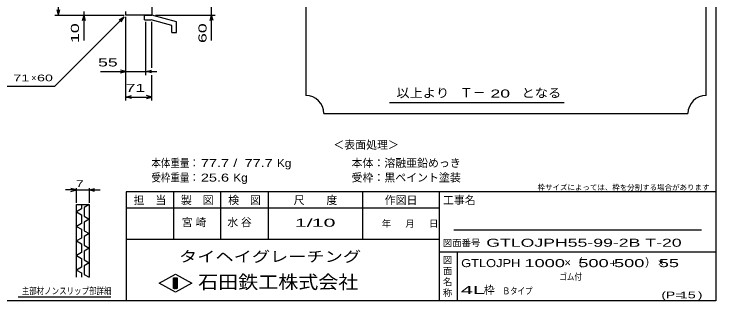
# Model space of a CAD drawing. Units: millimetres, scale not verified. Extents: x -1820 to 1731, y -1282 to 1054.
# Drawn here: x -197 to 1731, y -1146 to -358 of the extents above; entities that cross this region are included whole.
import ezdxf
from ezdxf.enums import TextEntityAlignment as Align

# ---------------------------------------------------------------- set-up
doc = ezdxf.new("R2010")
doc.units = ezdxf.units.MM
doc.header["$LTSCALE"] = 10
for name, color, linetype, lineweight in [('0_2', 150, 'Continuous', 25), ('19', 6, 'Continuous', 25), ('22', 4, 'Continuous', 25), ('32', 4, 'Continuous', 25)]:
    doc.layers.add(name, color=color, linetype=linetype, lineweight=lineweight)
doc.styles.add('ベクトル', font='')
doc.styles.get('ベクトル').set_extended_font_data('ベクトル')

msp = doc.modelspace()

# ---------------------------------------------------------------- linework, layer by layer
at = {"layer": '0_2'}
for p, q in [((1731, 1053.5), (1731, -1146.5)), ((1731, -846.5), (111, -846.5)), ((111, -846.5), (111, -1146.5)), ((241, -846.5), (241, -976.5)), ((371, -976.5), (371, -846.5)), ((501, -846.5), (501, -976.5)), ((761, -976.5), (761, -846.5)), ((971, -846.5), (971, -1146.5)), ((971, -891.5), (111, -891.5)), ((1691, -951.5), (1011, -951.5)), ((111, -976.5), (971, -976.5)), ((971, -1011.5), (1731, -1011.5)), ((1021, -1146.5), (1021, -1011.5)), ((201, -1097.5), (246, -1072.5)), ((246, -1072.5), (291, -1097.5)), ((246, -1122.5), (201, -1097.5)), ((241, -1082.5), (251, -1082.5)), ((241, -1112.5), (241, -1082.5)), ((241, -1082.5), (243, -1082.5)), ((243, -1082.5), (243, -1112.5)), ((245, -1112.5), (245, -1082.5)), ((245, -1082.5), (247, -1082.5)), ((291, -1097.5), (246, -1122.5)), ((247, -1082.5), (247, -1112.5)), ((249, -1112.5), (249, -1082.5)), ((249, -1082.5), (251, -1082.5)), ((251, -1082.5), (251, -1112.5)), ((251, -1082.5), (251, -1112.5)), ((251, -1112.5), (241, -1112.5)), ((243, -1112.5), (245, -1112.5)), ((247, -1112.5), (249, -1112.5)), ((1731, -1146.5), (-1729, -1146.5))]:
    msp.add_line(p, q, dxfattribs=at)
at = {"layer": '19'}
for p, q in [((181.5, 659), (181.5, -361)), ((110, -361), (110, -351)), ((181.5, -361), (110, -361)), ((161.5, -361), (181.5, -361)), ((161.5, -374), (161.5, -361)), ((249.1, -379.1), (181.5, -361)), ((161.5, -374), (179.8, -374)), ((236.1, -389.1), (179.8, -374)), ((249.1, -409.1), (249.1, -379.1)), ((236.1, -409.1), (236.1, -389.1)), ((236.1, -409.1), (249.1, -409.1))]:
    msp.add_line(p, q, dxfattribs=at)
at = {"layer": '22'}
for p, q in [((604, 968.5), (604, -581.5)), ((1704, -581.5), (1704, 968.5)), ((-75, -361), (-75, 659)), ((345.5, -361), (345.5, -301)), ((-75, -361), (-79, -346)), ((-75, -361), (-71, -346)), ((-85, -361), (105, -361)), ((-85, -556), (105, -366)), ((-15, -361), (105, -361)), ((-9, -376), (-5, -361)), ((-5, -361), (-5, -351)), ((-1, -376), (-5, -361)), ((-5, -431), (-5, -361)), ((92, -374), (105, -366)), ((97, -379), (105, -366)), ((110, -526), (110, -366)), ((110, -596), (110, -366)), ((191.5, -361), (355.5, -361)), ((341.5, -376), (345.5, -361)), ((349.5, -376), (345.5, -361)), ((345.5, -431), (345.5, -361)), ((165, -526), (165, -379)), ((181.5, -506), (181.5, -379)), ((40, -516), (110, -516)), ((110, -516), (95, -512)), ((95, -520), (110, -516)), ((110, -516), (165, -516)), ((165, -516), (180, -512)), ((180, -520), (165, -516)), ((165, -516), (195, -516)), ((181.5, -596), (181.5, -526)), ((-285, -556), (-85, -556)), ((110, -586), (125, -582)), ((125, -590), (110, -586)), ((110, -586), (181.5, -586)), ((181.5, -586), (166.5, -582)), ((166.5, -590), (181.5, -586)), ((834, -601.5), (1314, -601.5)), ((654, -631.5), (1654, -631.5))]:
    msp.add_line(p, q, dxfattribs=at)
for centre, start, end in [((604, -631.5), 0, 90), ((1704, -631.5), 90, 180)]:
    msp.add_arc(centre, 50, start, end, dxfattribs=at)
at = {"layer": '32'}
for p, q in [((-26, -841.5), (-56, -841.5)), ((-26, -841.5), (-41, -837.5)), ((-41, -845.5), (-26, -841.5)), ((-26, -876.5), (-26, -836.5)), ((-26, -841.5), (9, -841.5)), ((9, -836.5), (9, -876.5)), ((9, -841.5), (24, -837.5)), ((24, -845.5), (9, -841.5)), ((9, -841.5), (39, -841.5)), ((-26, -881.5), (9, -881.5)), ((-26, -1081.5), (-26, -881.5)), ((-12, -881.5), (-12, -893.5)), ((9, -881.5), (-5, -889.5)), ((9, -881.5), (9, -1081.5)), ((-12, -893.5), (-26, -901.5)), ((-26, -901.5), (-12, -909.5)), ((-5, -889.5), (-5, -913.5)), ((-12, -909.5), (-12, -933.5)), ((-5, -913.5), (9, -921.5)), ((9, -921.5), (-5, -929.5)), ((-12, -933.5), (-26, -941.5)), ((-26, -941.5), (-12, -949.5)), ((-5, -929.5), (-5, -953.5)), ((-12, -949.5), (-12, -973.5)), ((-5, -953.5), (9, -961.5)), ((9, -961.5), (-5, -969.5)), ((-12, -973.5), (-26, -981.5)), ((-26, -981.5), (-12, -989.5)), ((-5, -969.5), (-5, -993.5)), ((-12, -989.5), (-12, -1013.5)), ((-5, -993.5), (9, -1001.5)), ((9, -1001.5), (-5, -1009.5)), ((-12, -1013.5), (-26, -1021.5)), ((-26, -1021.5), (-12, -1029.5)), ((-5, -1009.5), (-5, -1033.5)), ((-12, -1029.5), (-12, -1053.5)), ((-5, -1033.5), (9, -1041.5)), ((-12, -1053.5), (-26, -1061.5)), ((9, -1041.5), (-5, -1049.5)), ((-5, -1049.5), (-5, -1073.5)), ((-26, -1061.5), (-12, -1069.5)), ((-12, -1069.5), (-12, -1081.5)), ((-5, -1073.5), (9, -1081.5)), ((69, -1136.5), (-186, -1136.5))]:
    msp.add_line(p, q, dxfattribs=at)

# ---------------------------------------------------------------- texts
at = {"layer": '0_2', "style": 'ベクトル'}
for s, height, p in [('枠サイズによっては、枠を分割する場合があります', 14.66, (1241, -834.5)), ('担\u3000当', 21.99, (131, -869.5)), ('製\u3000図', 21.99, (261, -869.5)), ('検\u3000図', 21.99, (391, -869.5)), ('尺\u3000\u3000度', 21.99, (571, -869.5)), ('作図日', 21.99, (821, -869.5)), ('工事名', 21.99, (981, -869.5)), ('年', 18.3, (813, -934)), ('月', 18.3, (878, -934)), ('日', 18.3, (943, -934)), ('図面番号', 18.33, (981, -987)), ('図', 18.3, (981, -1034)), ('面', 18.3, (981, -1064)), ('名', 18.3, (981, -1094)), ('称', 18.3, (981, -1124))]:
    msp.add_text(s, height=height, dxfattribs=at).set_placement(p, align=Align.MIDDLE_LEFT)
at = {"layer": '0_2', "color": 222, "style": 'ベクトル'}
for s, height, width, p in [('タイヘイグレーチング', 29.33, 1.25, (256, -1024.5)), ('石田鉄工株式会社', 36.66, 1.1, (308.5, -1094.5))]:
    msp.add_text(s, height=height, dxfattribs=dict(at, width=width)).set_placement(p, align=Align.MIDDLE_LEFT)
at = {"layer": '22', "color": 2, "style": 'ベクトル', "width": 1.65}
for s, p in [(' 10 ', (-30, -451)), (' 60 ', (320.5, -451))]:
    msp.add_text(s, height=21.99, rotation=90, dxfattribs=at).set_placement(p, align=Align.MIDDLE_LEFT)
at = {"layer": '22', "color": 2, "style": 'ベクトル'}
for s, height, width, p in [(' 55 ', 21.99, 1.65, (20, -491)), (' 71 ', 18.33, 1.6, (-210, -533.5)), (' 60 ', 18.33, 1.6, (-145, -533.5)), (' 71 ', 21.99, 1.65, (95.8, -561)), ('以上より\u3000', 24.19, 1.1, (853, -575)), (' 20 ', 21.99, 1.65, (1098, -576.5)), ('となる', 24.19, 1.1, (1197, -575)), ('本体重量：', 21.99, 0.85, (180, -767.5)), (' 77.7', 21.99, 1.35, (305, -767.5)), ('/', 22, 1.35, (405, -767.5)), (' 77.7', 21.99, 1.35, (425, -767.5)), ('Kg', 21.99, 1.1, (525, -767.5)), ('受枠重量：', 21.99, 0.85, (180, -807.5)), (' 25.6', 21.99, 1.35, (305, -807.5)), ('Kg', 21.99, 1.1, (405, -807.5)), ('1/', 21.99, 2, (574, -931.5)), (' 10 ', 21.99, 2, (604, -931.5)), ('GTLOJPH55-99-2B T-20               ', 21.99, 1.65, (1100, -986.5)), ('GTLOJPH', 21.99, 1.2, (1031, -1042.5)), (' 1000 ', 21.99, 1.7, (1191, -1042.5)), (' 500 ', 21.99, 1.7, (1339, -1042.5)), ('+', 22, 1.3, (1438, -1042.5)), (' 500 ', 21.99, 1.7, (1437, -1042.5)), (' 55 ', 21.99, 1.7, (1560, -1042.5)), ('ゴム付', 18.33, 0.8, (1301, -1080)), ('4L', 21.99, 2.05, (1030, -1116.5)), ('Ｂタイプ', 18.33, 0.8, (1145, -1119)), ('(P=', 18.33, 1.55, (1581, -1130)), (' 15 ', 18.33, 1.6, (1621, -1130)), (')', 18.3, 1.6, (1681, -1130))]:
    msp.add_text(s, height=height, dxfattribs=dict(at, width=width)).set_placement(p, align=Align.MIDDLE_LEFT)
for s, height, p in [('×', 18.3, (-150, -533.5)), ('Ｔ－', 25.66, (1028, -574)), ('＜表面処理＞', 21.99, (680, -717.5)), ('本体：', 21.99, (730, -767.5)), ('溶融亜鉛めっき', 21.99, (820, -767.5)), ('受枠：', 21.99, (730, -807.5)), ('黒ペイント塗装', 21.99, (820, -807.5)), ('枠', 22, (1093, -1116.5))]:
    msp.add_text(s, height=height, dxfattribs=at).set_placement(p, align=Align.MIDDLE_LEFT)
at = {"layer": '22', "color": 2, "char_height": 21.99, "attachment_point": 4, "style": 'ベクトル'}
for s, insert in [('\\T1.25;宮崎\u3000', (263.5, -931.5)), ('\\T1.25;水谷\u3000', (388.5, -931.5)), ('\\T1.17;×（', (1315, -1042.5)), ('\\T1.17;）×', (1536, -1042.5))]:
    msp.add_mtext(s, dxfattribs=dict(at, insert=insert))
at = {"layer": '32', "color": 2, "style": 'ベクトル'}
for s, width, p in [(' 7 ', 1.6, (-38.5, -824)), ('主部材ノンスリップ部詳細', 0.8, (-176, -1119))]:
    msp.add_text(s, height=18.33, dxfattribs=dict(at, width=width)).set_placement(p, align=Align.MIDDLE_LEFT)

doc.saveas('drawing.dxf')
